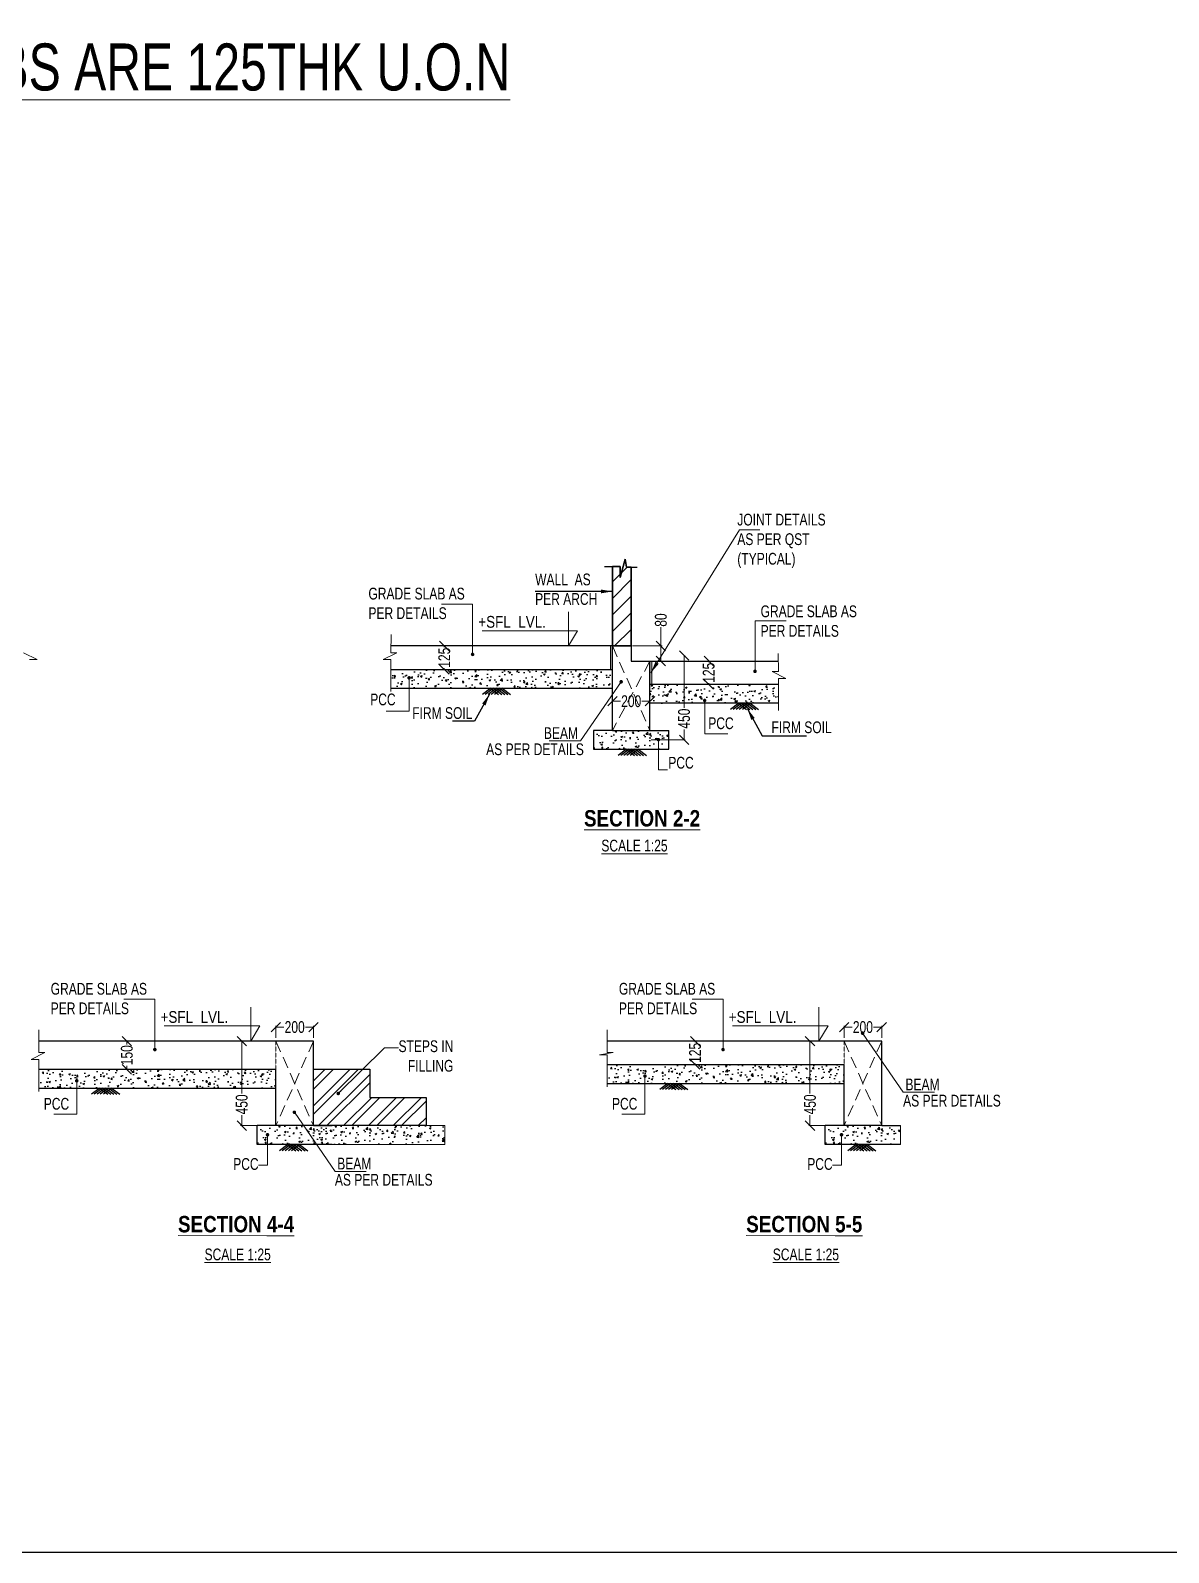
# Model space of a CAD drawing. Header units: millimetres. Extents: x 1798 to 243113, y 1193 to 150435.
# Drawn here: x 114797 to 120854, y 109480 to 117584 of the extents above; entities that cross this region are included whole.
import ezdxf

# ---------------------------------------------------------------- set-up
doc = ezdxf.new("R2010")
doc.units = ezdxf.units.MM
doc.linetypes.add('CONTINU', pattern=[0])
doc.linetypes.add('HIDDEN', pattern=[0.375, 0.25, -0.125])
for name, color, linetype, lineweight in [('-S-TEXT', 6, 'Continuous', 0), ('A-DIMS-MISC', 8, 'Continuous', 9), ('cut line', 8, 'Continuous', 20), ('LOW WALL', 6, 'Continuous', 20), ('S - BEAM', 7, 'Continuous', 13), ('S - COL', 5, 'Continuous', 13), ('S - DIM', 8, 'Continuous', 13), ('S - SEC CUT', 5, 'Continuous', 13), ('S-BEAM', 7, 'Continuous', 9), ('S-COLS-IDEN', 4, 'Continuous', 9), ('S-Column hatch', 254, 'Continuous', 9), ('SEC TEXT', 50, 'Continuous', 5)]:
    doc.layers.add(name, color=color, linetype=linetype, lineweight=lineweight)
for name, color, linetype in [('A-WALL-PATT', 7, 'Continuous'), ('beam', 4, 'Continuous'), ('BEAM-1', 7, 'CONTINU'), ('STEEL', 3, 'Continuous'), ('TEMP', 8, 'Continuous'), ('TEXT', 7, 'Continuous')]:
    doc.layers.add(name, color=color, linetype=linetype)
doc.styles.add('ARIAL', font='arial.ttf')
doc.styles.add('GFC', font='ARIALN.TTF')
doc.styles.add('sd', font='ARIALNB.TTF')
doc.styles.add('SED', font='ARIALN.TTF', dxfattribs={"height": 250})
doc.styles.add('SOBHA', font='swisscl.ttf')
doc.styles.add('sobha.sed', font='swisscl.ttf')
doc.dimstyles.new('GFC- 50', dxfattribs={"dimscale": 100, "dimtxt": 1, "dimasz": 0.6, "dimexe": 0.2, "dimexo": 0, "dimgap": 0.1, "dimtad": 1, "dimdec": 0, "dimzin": 1, "dimdsep": 46, "dimtxsty": 'GFC', "dimblk": 'OBLIQUE', "dimcen": 0, "dimclrd": 8, "dimclre": 8, "dimclrt": 6, "dimazin": 2, "dimtfac": 1, "dimtdec": 0, "dimtmove": 1, "dimatfit": 3, "dimfxl": 1, "dimtolj": 1, "dimlwd": -1, "dimlwe": 9, "dimarcsym": 0})
doc.dimstyles.new('S--25', dxfattribs={"dimscale": 25, "dimtxt": 2.5, "dimasz": 2, "dimexe": 0.25, "dimexo": 0.25, "dimgap": 0.1, "dimtad": 0, "dimdec": 0, "dimrnd": 0.0005, "dimzin": 0, "dimdsep": 46, "dimtxsty": 'SOBHA', "dimblk": 'OBLIQUE', "dimcen": 0.09, "dimclrd": 8, "dimclre": 8, "dimclrt": 6, "dimadec": 0, "dimazin": 0, "dimtfac": 1, "dimtdec": 0, "dimtofl": 0, "dimtmove": 0, "dimatfit": 3, "dimfxl": 0.18, "dimtolj": 1, "dimtzin": 0, "dimlwd": -1, "dimlwe": -1, "dimarcsym": 0})
doc.dimstyles.new('S-25', dxfattribs={"dimscale": 25, "dimtxt": 2.5, "dimasz": 2.5, "dimexe": 0.25, "dimexo": 0.25, "dimgap": 0.1, "dimtad": 0, "dimdec": 0, "dimrnd": 0.0005, "dimzin": 0, "dimdsep": 46, "dimtxsty": 'SOBHA', "dimblk": 'OBLIQUE', "dimcen": 0.09, "dimclrd": 8, "dimclre": 8, "dimclrt": 6, "dimadec": 0, "dimazin": 0, "dimtfac": 1, "dimtdec": 0, "dimtofl": 0, "dimtmove": 0, "dimatfit": 3, "dimfxl": 0.18, "dimtolj": 1, "dimtzin": 0, "dimlwd": -1, "dimlwe": -1, "dimarcsym": 0})
doc.dimstyles.new('S-50', dxfattribs={"dimscale": 25, "dimtxt": 4, "dimasz": 3, "dimexe": 1.5, "dimexo": 1.5, "dimgap": 1, "dimtad": 0, "dimdec": 0, "dimzin": 0, "dimdsep": 46, "dimtxsty": 'SOBHA', "dimblk": 'ARCHTICK', "dimcen": 0.09, "dimdle": 1.5, "dimclrd": 8, "dimclre": 8, "dimclrt": 6, "dimadec": 0, "dimazin": 0, "dimtfac": 1, "dimtdec": 0, "dimtofl": 0, "dimtmove": 0, "dimatfit": 3, "dimfxl": 0.18, "dimtolj": 1, "dimtzin": 0, "dimlwd": -1, "dimlwe": -1, "dimarcsym": 0})

# ---------------------------------------------------------------- blocks, each defined once
blk = doc.blocks.new('_ArchTick')
at = {"color": 0, "linetype": 'ByBlock', "const_width": 0.15}
blk.add_lwpolyline([(-0.5, -0.5), (0.5, 0.5)], dxfattribs=at)
blk = doc.blocks.new('_OBLIQUE')
at = {"color": 0, "linetype": 'ByBlock'}
blk.add_line((-0.5, -0.5), (0.5, 0.5), dxfattribs=at)
blk = doc.blocks.new('*D464')
at = {"layer": 'S - COL', "color": 8, "transparency": 16777216}
for p, q in [((118402.7, 114226.6), (118413.2, 114226.6)), ((118406.9, 114226.6), (118406.9, 114220.4)), ((118406.9, 114101.6), (118406.9, 114107.8)), ((118413.2, 114101.6), (118413.2, 114101.6))]:
    blk.add_line(p, q, dxfattribs=at)
at = {"layer": 'S - COL', "color": 8, "transparency": 16777216, "xscale": 50, "yscale": 50, "zscale": 50}
for p, rotation in [((118406.9, 114226.6), 90), ((118406.9, 114101.6), 270)]:
    blk.add_blockref('_OBLIQUE', p, dxfattribs=dict(at, rotation=rotation))
at = {"layer": 'S - COL', "color": 6, "transparency": 16777216, "insert": (118406.9, 114164.1), "char_height": 62.5, "attachment_point": 5, "rotation": 90, "style": 'SOBHA'}
blk.add_mtext('\\A1;125', dxfattribs=at)
blk = doc.blocks.new('*D465')
at = {"layer": 'S - COL', "color": 8, "transparency": 16777216}
for p, q in [((117894.2, 113955.7), (117894.2, 114018.5)), ((117894.2, 114012.3), (117937.1, 114012.3)), ((118094.2, 114012.3), (118051.3, 114012.3)), ((118094.2, 113955.7), (118094.2, 114018.5))]:
    blk.add_line(p, q, dxfattribs=at)
at = {"layer": 'S - COL', "color": 8, "transparency": 16777216, "xscale": 50, "yscale": 50, "zscale": 50, "rotation": 180}
blk.add_blockref('_OBLIQUE', (117894.2, 114012.3), dxfattribs=at)
at = {"layer": 'S - COL', "color": 8, "transparency": 16777216, "xscale": 50, "yscale": 50, "zscale": 50}
blk.add_blockref('_OBLIQUE', (118094.2, 114012.3), dxfattribs=at)
at = {"layer": 'S - COL', "color": 6, "transparency": 16777216, "insert": (117994.2, 114012.3), "char_height": 62.5, "attachment_point": 5, "style": 'SOBHA'}
blk.add_mtext('\\A1;200', dxfattribs=at)
blk = doc.blocks.new('*D466')
at = {"layer": 'S - COL', "color": 8, "transparency": 16777216}
for p, q in [((118275.8, 114256.6), (118275.8, 113977.3)), ((118282.1, 114256.6), (118282.1, 114256.6)), ((118275.8, 113806.6), (118275.8, 113862.3)), ((118100.5, 113806.6), (118282.1, 113806.6))]:
    blk.add_line(p, q, dxfattribs=at)
at = {"layer": 'S - COL', "color": 8, "transparency": 16777216, "xscale": 50, "yscale": 50, "zscale": 50}
for p, rotation in [((118275.8, 114256.6), 90), ((118275.8, 113806.6), 270)]:
    blk.add_blockref('_OBLIQUE', p, dxfattribs=dict(at, rotation=rotation))
at = {"layer": 'S - COL', "color": 6, "transparency": 16777216, "insert": (118275.8, 113919.8), "char_height": 62.5, "attachment_point": 5, "rotation": 90, "style": 'SOBHA'}
blk.add_mtext('\\A1;450', dxfattribs=at)
blk = doc.blocks.new('*D467')
at = {"layer": 'S - COL', "color": 8, "transparency": 16777216}
for p, q in [((117005.2, 114306.6), (116993.4, 114306.6)), ((116999.6, 114306.6), (116999.6, 114300.4)), ((117003.9, 114181.6), (116993.4, 114181.6)), ((116999.6, 114181.6), (116999.6, 114187.8))]:
    blk.add_line(p, q, dxfattribs=at)
at = {"layer": 'S - COL', "color": 8, "transparency": 16777216, "xscale": 50, "yscale": 50, "zscale": 50}
for p, rotation in [((116999.6, 114306.6), 90), ((116999.6, 114181.6), 270)]:
    blk.add_blockref('_OBLIQUE', p, dxfattribs=dict(at, rotation=rotation))
at = {"layer": 'S - COL', "color": 6, "transparency": 16777216, "insert": (116999.6, 114244.1), "char_height": 62.5, "attachment_point": 5, "rotation": 90, "style": 'SOBHA'}
blk.add_mtext('\\A1;125', dxfattribs=at)
blk = doc.blocks.new('*D468')
at = {"layer": 'S - COL', "color": 8, "transparency": 16777216}
for p, q in [((118152.3, 114306.6), (118152.3, 114407.2)), ((118000.5, 114306.6), (118158.6, 114306.6)), ((118152.3, 114226.6), (118152.3, 114306.6)), ((118100.5, 114226.6), (118158.6, 114226.6))]:
    blk.add_line(p, q, dxfattribs=at)
at = {"layer": 'S - COL', "color": 8, "transparency": 16777216, "xscale": 50, "yscale": 50, "zscale": 50}
for p, rotation in [((118152.3, 114306.6), 90), ((118152.3, 114226.6), 270)]:
    blk.add_blockref('_OBLIQUE', p, dxfattribs=dict(at, rotation=rotation))
at = {"layer": 'S - COL', "color": 6, "transparency": 16777216, "insert": (118152.3, 114444.8), "char_height": 62.5, "attachment_point": 5, "rotation": 90, "style": 'SOBHA'}
blk.add_mtext('\\A1;80', dxfattribs=at)
blk = doc.blocks.new('*D469')
at = {"layer": 'S - COL', "color": 8, "transparency": 16777216}
for p, q in [((115314.1, 112203), (115303.6, 112203)), ((115309.9, 112203), (115309.9, 112184.4)), ((115309.9, 112053), (115309.9, 112071.6)), ((115314.1, 112053), (115303.6, 112053))]:
    blk.add_line(p, q, dxfattribs=at)
at = {"layer": 'S - COL', "color": 8, "transparency": 16777216, "xscale": 50, "yscale": 50, "zscale": 50}
for p, rotation in [((115309.9, 112203), 90), ((115309.9, 112053), 270)]:
    blk.add_blockref('_OBLIQUE', p, dxfattribs=dict(at, rotation=rotation))
at = {"layer": 'S - COL', "color": 6, "transparency": 16777216, "insert": (115309.9, 112128), "char_height": 62.5, "attachment_point": 5, "rotation": 90, "style": 'SOBHA'}
blk.add_mtext('\\A1;150', dxfattribs=at)
blk = doc.blocks.new('*D470')
at = {"layer": 'S - COL', "color": 8, "transparency": 16777216}
for p, q in [((116103.1, 112221), (116103.1, 112283.8)), ((116103.1, 112277.6), (116146, 112277.6)), ((116303.1, 112277.6), (116260.2, 112277.6)), ((116303.1, 112221), (116303.1, 112283.8))]:
    blk.add_line(p, q, dxfattribs=at)
at = {"layer": 'S - COL', "color": 8, "transparency": 16777216, "xscale": 50, "yscale": 50, "zscale": 50, "rotation": 180}
blk.add_blockref('_OBLIQUE', (116103.1, 112277.6), dxfattribs=at)
at = {"layer": 'S - COL', "color": 8, "transparency": 16777216, "xscale": 50, "yscale": 50, "zscale": 50}
blk.add_blockref('_OBLIQUE', (116303.1, 112277.6), dxfattribs=at)
at = {"layer": 'S - COL', "color": 6, "transparency": 16777216, "insert": (116203.1, 112277.6), "char_height": 62.5, "attachment_point": 5, "style": 'SOBHA'}
blk.add_mtext('\\A1;200', dxfattribs=at)
blk = doc.blocks.new('*D604')
at = {"layer": 'S - COL', "color": 8, "transparency": 16777216}
for p, q in [((115915.3, 112203), (115915.3, 112203)), ((115921.5, 112203), (115921.5, 111923.7)), ((116096.9, 111753), (115915.3, 111753)), ((115921.5, 111753), (115921.5, 111808.7))]:
    blk.add_line(p, q, dxfattribs=at)
at = {"layer": 'S - COL', "color": 8, "transparency": 16777216, "xscale": 50, "yscale": 50, "zscale": 50}
for p, rotation in [((115921.5, 112203), 90), ((115921.5, 111753), 270)]:
    blk.add_blockref('_OBLIQUE', p, dxfattribs=dict(at, rotation=rotation))
at = {"layer": 'S - COL', "color": 6, "transparency": 16777216, "insert": (115921.5, 111866.2), "char_height": 62.5, "attachment_point": 5, "rotation": 90, "style": 'SOBHA'}
blk.add_mtext('\\A1;450', dxfattribs=at)
blk = doc.blocks.new('*D442')
at = {"layer": 'S - COL', "color": 8, "transparency": 16777216}
for p, q in [((118338.4, 112203), (118327.9, 112203)), ((118334.2, 112203), (118334.2, 112196.8)), ((118338.4, 112078), (118327.9, 112078)), ((118334.2, 112078), (118334.2, 112084.2))]:
    blk.add_line(p, q, dxfattribs=at)
at = {"layer": 'S - COL', "color": 8, "transparency": 16777216, "xscale": 50, "yscale": 50, "zscale": 50}
for p, rotation in [((118334.2, 112203), 90), ((118334.2, 112078), 270)]:
    blk.add_blockref('_OBLIQUE', p, dxfattribs=dict(at, rotation=rotation))
at = {"layer": 'S - COL', "color": 6, "transparency": 16777216, "insert": (118334.2, 112140.5), "char_height": 62.5, "attachment_point": 5, "rotation": 90, "style": 'SOBHA'}
blk.add_mtext('\\A1;125', dxfattribs=at)
blk = doc.blocks.new('*D443')
at = {"layer": 'S - COL', "color": 8, "transparency": 16777216}
for p, q in [((119127.5, 112221), (119127.5, 112283.8)), ((119127.5, 112277.6), (119170.4, 112277.6)), ((119327.5, 112277.6), (119284.5, 112277.6)), ((119327.5, 112221), (119327.5, 112283.8))]:
    blk.add_line(p, q, dxfattribs=at)
at = {"layer": 'S - COL', "color": 8, "transparency": 16777216, "xscale": 50, "yscale": 50, "zscale": 50, "rotation": 180}
blk.add_blockref('_OBLIQUE', (119127.5, 112277.6), dxfattribs=at)
at = {"layer": 'S - COL', "color": 8, "transparency": 16777216, "xscale": 50, "yscale": 50, "zscale": 50}
blk.add_blockref('_OBLIQUE', (119327.5, 112277.6), dxfattribs=at)
at = {"layer": 'S - COL', "color": 6, "transparency": 16777216, "insert": (119227.5, 112277.6), "char_height": 62.5, "attachment_point": 5, "style": 'SOBHA'}
blk.add_mtext('\\A1;200', dxfattribs=at)
blk = doc.blocks.new('*D594')
at = {"layer": 'S - COL', "color": 8, "transparency": 16777216}
for p, q in [((118939.6, 112203), (118939.6, 112203)), ((118945.8, 112203), (118945.8, 111923.7)), ((119121.2, 111753), (118939.6, 111753)), ((118945.8, 111753), (118945.8, 111808.7))]:
    blk.add_line(p, q, dxfattribs=at)
at = {"layer": 'S - COL', "color": 8, "transparency": 16777216, "xscale": 50, "yscale": 50, "zscale": 50}
for p, rotation in [((118945.8, 112203), 90), ((118945.8, 111753), 270)]:
    blk.add_blockref('_OBLIQUE', p, dxfattribs=dict(at, rotation=rotation))
at = {"layer": 'S - COL', "color": 6, "transparency": 16777216, "insert": (118945.8, 111866.2), "char_height": 62.5, "attachment_point": 5, "rotation": 90, "style": 'SOBHA'}
blk.add_mtext('\\A1;450', dxfattribs=at)

msp = doc.modelspace()

# ---------------------------------------------------------------- hatches: boundary and pattern name
at = {"layer": 'A-DIMS-MISC'}
h = msp.add_hatch(dxfattribs=at)
h.set_pattern_fill('ANSI32', color=256, scale=250, style=0)
h.set_pattern_definition([(45, (182902.74, 82468.15), (-66.29126, 66.29126), []), (45, (182946.93, 82468.15), (-66.29126, 66.29126), [])])
h.paths.add_polyline_path([(116903.1, 111903), (116603.1, 111903), (116603.1, 112053), (116303.1, 112053), (116303.1, 111753), (116903.1, 111753)])
at = {"layer": 'A-WALL-PATT'}
h = msp.add_hatch(dxfattribs=at)
h.set_pattern_fill('ANSI31', color=8, scale=500)
h.set_pattern_definition([(45, (96311.28, 148043.22), (-44.19417, 44.19417), [])])
h.paths.add_polyline_path([(117894.2, 114306.6), (117994.2, 114306.6), (117994.2, 114726.6), (117950.4, 114726.6), (117935.1, 114670.8), (117935.1, 114730.2), (117894.2, 114730.2)])
at = {"layer": 'BEAM-1', "lineweight": -3}
h = msp.add_hatch(dxfattribs=at)
h.set_pattern_fill('AR-CONC', color=256, scale=0.5)
h.set_pattern_definition([(50, (-77672.49, 263861.83), (91.092334, -7.969543), [9.525, -104.775]), (355, (-77672.49, 263861.83), (-17.62171, 95.528423), [7.62, -83.820292]), (100.451445, (-77664.9, 263861.16), (73.470624, 87.558876), [8.095004, -89.045122]), (46.1842, (-77672.49, 263887.23), (135.53952, -21.021164), [14.2875, -157.1625]), (96.63556, (-77661.19, 263885.48), (118.70207, 123.71306), [12.14251, -133.567804]), (351.18415, (-77672.49, 263887.23), (118.70207, 123.71306), [11.42998, -125.729866]), (21, (-77659.79, 263880.88), (75.807196, -51.1326), [9.525, -104.775]), (326, (-77659.79, 263880.88), (30.901014, 92.093983), [7.62, -83.82]), (71.451445, (-77653.47, 263876.62), (106.70821, 40.961384), [8.095004, -89.04497]), (37.5, (-77672.488, 263861.827), (1.5443016, 42.2775194), [0, -82.804, 0, -85.09, 0, -84.1375]), (7.5, (-77672.49, 263861.827), (33.409831, 50.090287), [0, -48.514, 0, -80.899, 0, -32.0675]), (327.5, (-77700.81, 263861.827), (67.7952976, -2.864372), [0, -31.75, 0, -99.06, 0, -131.445]), (317.5, (-77713.51, 263861.827), (74.06459, 12.713246), [0, -41.275, 0, -65.786, 0, -93.345])])
h.paths.add_polyline_path([(116715.4, 114081.6), (116715.4, 114181.6), (117894.2, 114181.6), (117894.2, 114081.6)])
h = msp.add_hatch(dxfattribs=at)
h.set_pattern_fill('AR-CONC', color=256, scale=0.5)
h.set_pattern_definition([(50, (-77571.17, 263781.86), (91.092334, -7.969543), [9.525, -104.775]), (355, (-77571.17, 263781.86), (-17.62171, 95.528423), [7.62, -83.820292]), (100.451445, (-77563.58, 263781.2), (73.470624, 87.558876), [8.095004, -89.045122]), (46.1842, (-77571.17, 263807.26), (135.53952, -21.021164), [14.2875, -157.1625]), (96.63556, (-77559.88, 263805.51), (118.70207, 123.71306), [12.14251, -133.567804]), (351.18415, (-77571.17, 263807.26), (118.70207, 123.71306), [11.42998, -125.729866]), (21, (-77558.47, 263800.91), (75.807196, -51.1326), [9.525, -104.775]), (326, (-77558.47, 263800.91), (30.901014, 92.093983), [7.62, -83.82]), (71.451445, (-77552.16, 263796.65), (106.70821, 40.961384), [8.095004, -89.04497]), (37.5, (-77571.173, 263781.86), (1.5443016, 42.2775194), [0, -82.804, 0, -85.09, 0, -84.1375]), (7.5, (-77571.173, 263781.86), (33.409831, 50.090287), [0, -48.514, 0, -80.899, 0, -32.0675]), (327.5, (-77599.494, 263781.86), (67.7952976, -2.864372), [0, -31.75, 0, -99.06, 0, -131.445]), (317.5, (-77612.194, 263781.86), (74.06459, 12.713246), [0, -41.275, 0, -65.786, 0, -93.345])])
h.paths.add_polyline_path([(118777.4, 114001.6), (118777.4, 114101.6), (118094.2, 114101.6), (118094.2, 114001.6)])
h = msp.add_hatch(dxfattribs=at)
h.set_pattern_fill('AR-CONC', color=256, scale=0.5)
h.set_pattern_definition([(50, (-85809.92, 263536.86), (91.092334, -7.969543), [9.525, -104.775]), (355, (-85809.92, 263536.86), (-17.62171, 95.528423), [7.62, -83.820292]), (100.451445, (-85802.33, 263536.2), (73.470624, 87.558876), [8.095004, -89.045122]), (46.1842, (-85809.92, 263562.26), (135.53952, -21.021164), [14.2875, -157.1625]), (96.63556, (-85798.62, 263560.51), (118.70207, 123.71306), [12.14251, -133.567804]), (351.18415, (-85809.92, 263562.26), (118.70207, 123.71306), [11.42998, -125.729866]), (21, (-85797.22, 263555.91), (75.807196, -51.1326), [9.525, -104.775]), (326, (-85797.22, 263555.91), (30.901014, 92.093983), [7.62, -83.82]), (71.451445, (-85790.9, 263551.65), (106.70821, 40.961384), [8.095004, -89.04497]), (37.5, (-85809.92, 263536.86), (1.5443016, 42.2775194), [0, -82.804, 0, -85.09, 0, -84.1375]), (7.5, (-85809.92, 263536.86), (33.409831, 50.0902874), [0, -48.514, 0, -80.899, 0, -32.0675]), (327.5, (-85838.24, 263536.86), (67.7952976, -2.864372), [0, -31.75, 0, -99.06, 0, -131.445]), (317.5, (-85850.94, 263536.86), (74.06459, 12.713246), [0, -41.275, 0, -65.786, 0, -93.345])])
edge = h.paths.add_edge_path()
edge.add_line((118194.2, 113856.6), (117794.2, 113856.6))
edge.add_line((117794.2, 113856.6), (117794.3, 113755.3))
edge.add_line((117794.3, 113755.3), (118194.2, 113756.6))
edge.add_line((118194.2, 113756.6), (118194, 113856.6))
h = msp.add_hatch(dxfattribs=at)
h.set_pattern_fill('AR-CONC', color=256, scale=0.5)
h.set_pattern_definition([(50, (-76337.93, 261758.24), (91.092334, -7.969543), [9.525, -104.775]), (355, (-76337.93, 261758.24), (-17.62171, 95.528423), [7.62, -83.820292]), (100.451445, (-76330.34, 261757.58), (73.470624, 87.558876), [8.095004, -89.045122]), (46.1842, (-76337.93, 261783.64), (135.53952, -21.021164), [14.2875, -157.1625]), (96.63556, (-76326.63, 261781.89), (118.70207, 123.71306), [12.14251, -133.567804]), (351.18415, (-76337.93, 261783.64), (118.70207, 123.71306), [11.42998, -125.729866]), (21, (-76325.23, 261777.29), (75.807196, -51.1326), [9.525, -104.775]), (326, (-76325.23, 261777.29), (30.901014, 92.093983), [7.62, -83.82]), (71.451445, (-76318.91, 261773.03), (106.70821, 40.961384), [8.095004, -89.04497]), (37.5, (-76337.93, 261758.242), (1.5443016, 42.2775194), [0, -82.804, 0, -85.09, 0, -84.1375]), (7.5, (-76337.93, 261758.24), (33.409831, 50.090287), [0, -48.514, 0, -80.899, 0, -32.0675]), (327.5, (-76366.25, 261758.242), (67.7952976, -2.864372), [0, -31.75, 0, -99.06, 0, -131.445]), (317.5, (-76378.95, 261758.24), (74.06459, 12.713246), [0, -41.275, 0, -65.786, 0, -93.345])])
h.paths.add_polyline_path([(117866.3, 111978), (117866.3, 112078), (119127.5, 112078), (119127.5, 111978)])
h = msp.add_hatch(dxfattribs=at)
h.set_pattern_fill('AR-CONC', color=256, scale=0.5)
h.set_pattern_definition([(50, (-79362.26, 261733.24), (91.092334, -7.969543), [9.525, -104.775]), (355, (-79362.26, 261733.24), (-17.62171, 95.528423), [7.62, -83.820292]), (100.451445, (-79354.67, 261732.58), (73.470624, 87.558876), [8.095004, -89.045122]), (46.1842, (-79362.26, 261758.64), (135.53952, -21.021164), [14.2875, -157.1625]), (96.63556, (-79350.97, 261756.89), (118.70207, 123.71306), [12.14251, -133.567804]), (351.18415, (-79362.26, 261758.64), (118.70207, 123.71306), [11.42998, -125.729866]), (21, (-79349.56, 261752.29), (75.807196, -51.1326), [9.525, -104.775]), (326, (-79349.56, 261752.29), (30.901014, 92.093983), [7.62, -83.82]), (71.451445, (-79343.24, 261748.03), (106.70821, 40.961384), [8.095004, -89.04497]), (37.5, (-79362.26, 261733.242), (1.5443016, 42.2775194), [0, -82.804, 0, -85.09, 0, -84.1375]), (7.5, (-79362.26, 261733.24), (33.409831, 50.090287), [0, -48.514, 0, -80.899, 0, -32.0675]), (327.5, (-79390.58, 261733.242), (67.7952976, -2.864372), [0, -31.75, 0, -99.06, 0, -131.445]), (317.5, (-79403.28, 261733.24), (74.06459, 12.713246), [0, -41.275, 0, -65.786, 0, -93.345])])
h.paths.add_polyline_path([(114841.9, 111953), (114841.9, 112053), (116103.1, 112053), (116103.1, 111953)])
h = msp.add_hatch(dxfattribs=at)
h.set_pattern_fill('AR-CONC', color=256, scale=0.5)
h.set_pattern_definition([(50, (-87601.01, 261433.24), (91.092334, -7.969543), [9.525, -104.775]), (355, (-87601.01, 261433.24), (-17.62171, 95.528423), [7.62, -83.820292]), (100.451445, (-87593.416, 261432.58), (73.470624, 87.558876), [8.095004, -89.045122]), (46.1842, (-87601.01, 261458.64), (135.53952, -21.021164), [14.2875, -157.1625]), (96.63556, (-87589.71, 261456.89), (118.70207, 123.71306), [12.14251, -133.567804]), (351.18415, (-87601, 261458.64), (118.70207, 123.71306), [11.42998, -125.729866]), (21, (-87588.31, 261452.29), (75.807196, -51.1326), [9.525, -104.775]), (326, (-87588.31, 261452.29), (30.901014, 92.093983), [7.62, -83.82]), (71.451445, (-87581.99, 261448.03), (106.70821, 40.961384), [8.095004, -89.04497]), (37.5, (-87601.007, 261433.242), (1.5443016, 42.2775194), [0, -82.804, 0, -85.09, 0, -84.1375]), (7.5, (-87601.007, 261433.24), (33.409831, 50.0902874), [0, -48.514, 0, -80.899, 0, -32.0675]), (327.5, (-87629.328, 261433.242), (67.7952976, -2.864372), [0, -31.75, 0, -99.06, 0, -131.445]), (317.5, (-87642.03, 261433.24), (74.06459, 12.713246), [0, -41.275, 0, -65.786, 0, -93.345])])
edge = h.paths.add_edge_path()
edge.add_line((116003.1, 111753), (116403.1, 111753))
edge.add_line((116403.1, 111753), (116403.1, 111651.7))
edge.add_line((116403.1, 111651.7), (116003.1, 111653))
edge.add_line((116003.1, 111653), (116003.3, 111753))
h = msp.add_hatch(dxfattribs=at)
h.set_pattern_fill('AR-CONC', color=256, scale=0.5)
h.set_pattern_definition([(50, (-87301.01, 261433.24), (91.092334, -7.969543), [9.525, -104.775]), (355, (-87301.01, 261433.24), (-17.62171, 95.528423), [7.62, -83.820292]), (100.451445, (-87293.416, 261432.58), (73.470624, 87.558876), [8.095004, -89.045122]), (46.1842, (-87301.01, 261458.64), (135.53952, -21.021164), [14.2875, -157.1625]), (96.63556, (-87289.71, 261456.89), (118.70207, 123.71306), [12.14251, -133.567804]), (351.18415, (-87301, 261458.64), (118.70207, 123.71306), [11.42998, -125.729866]), (21, (-87288.31, 261452.29), (75.807196, -51.1326), [9.525, -104.775]), (326, (-87288.31, 261452.29), (30.901014, 92.093983), [7.62, -83.82]), (71.451445, (-87281.99, 261448.03), (106.70821, 40.961384), [8.095004, -89.04497]), (37.5, (-87301.007, 261433.242), (1.5443016, 42.2775194), [0, -82.804, 0, -85.09, 0, -84.1375]), (7.5, (-87301.007, 261433.24), (33.409831, 50.0902874), [0, -48.514, 0, -80.899, 0, -32.0675]), (327.5, (-87329.328, 261433.242), (67.7952976, -2.864372), [0, -31.75, 0, -99.06, 0, -131.445]), (317.5, (-87342.03, 261433.24), (74.06459, 12.713246), [0, -41.275, 0, -65.786, 0, -93.345])])
edge = h.paths.add_edge_path()
edge.add_line((116303.1, 111753), (117003.1, 111753))
edge.add_line((117003.1, 111753), (117003.1, 111652.4))
edge.add_line((117003.1, 111652.4), (116303.1, 111653.6))
edge.add_line((116303.1, 111653.6), (116303.3, 111753))
h = msp.add_hatch(dxfattribs=at)
h.set_pattern_fill('AR-CONC', color=256, scale=0.5)
h.set_pattern_definition([(50, (-84576.675, 261433.24), (91.092334, -7.969543), [9.525, -104.775]), (355, (-84576.675, 261433.24), (-17.62171, 95.528423), [7.62, -83.820292]), (100.451445, (-84569.08, 261432.58), (73.470624, 87.558876), [8.095004, -89.045122]), (46.1842, (-84576.68, 261458.64), (135.53952, -21.021164), [14.2875, -157.1625]), (96.63556, (-84565.38, 261456.89), (118.70207, 123.71306), [12.14251, -133.567804]), (351.18415, (-84576.68, 261458.64), (118.70207, 123.71306), [11.42998, -125.729866]), (21, (-84563.975, 261452.29), (75.807196, -51.1326), [9.525, -104.775]), (326, (-84563.975, 261452.29), (30.901014, 92.093983), [7.62, -83.82]), (71.451445, (-84557.66, 261448.03), (106.70821, 40.961384), [8.095004, -89.04497]), (37.5, (-84576.675, 261433.242), (1.5443016, 42.2775194), [0, -82.804, 0, -85.09, 0, -84.1375]), (7.5, (-84576.675, 261433.24), (33.409831, 50.0902874), [0, -48.514, 0, -80.899, 0, -32.0675]), (327.5, (-84604.996, 261433.242), (67.7952976, -2.864372), [0, -31.75, 0, -99.06, 0, -131.445]), (317.5, (-84617.696, 261433.24), (74.06459, 12.713246), [0, -41.275, 0, -65.786, 0, -93.345])])
edge = h.paths.add_edge_path()
edge.add_line((119027.5, 111753), (119427.5, 111753))
edge.add_line((119427.5, 111753), (119427.4, 111651.7))
edge.add_line((119427.4, 111651.7), (119027.5, 111653))
edge.add_line((119027.5, 111653), (119027.6, 111753))
at = {"layer": 'S-Column hatch', "linetype": 'ByBlock', "ltscale": 150}
h = msp.add_hatch(color=7, dxfattribs=at)
h.dxf.hatch_style = 1
h.paths.add_polyline_path([(117894.2, 114181.6), (117884.2, 114181.6), (117884.2, 114306.6), (117894.2, 114306.6)])
h = msp.add_hatch(color=7, dxfattribs=at)
h.dxf.hatch_style = 1
h.paths.add_polyline_path([(118104.2, 114101.6), (118094.2, 114101.6), (118094.2, 114226.6), (118104.2, 114226.6)])

# ---------------------------------------------------------------- linework, layer by layer
at = {"layer": 'beam', "color": 8}
for p, q in [((117935.1, 114670.8, -11999.9), (117962, 114768.8, -11999.9)), ((117962, 114768.8, -11999.9), (117970, 114726.6, -11999.9)), ((117852.2, 114730.2, -11999.9), (117935.1, 114730.2, -11999.9)), ((117894.2, 114306.6, 259914.1), (117894.2, 114730.2, 259914.1)), ((117935.1, 114730.2, -11999.9), (117935.1, 114670.8, -11999.9)), ((117970, 114726.6, -11999.9), (118025.3, 114726.6, -11999.9)), ((117994.2, 114726.6, 227039.2), (117994.2, 114306.6, 259914.1))]:
    msp.add_line(p, q, dxfattribs=at)
at = {"layer": 'beam', "color": 4}
msp.add_lwpolyline([(243113, 109480.4), (43525, 109480.4), (43525, 150435.4), (243113, 150435.4)], close=True, dxfattribs=at)
at = {"layer": 'beam', "color": 8, "elevation": 259914.1}
msp.add_lwpolyline([(117894.2, 114306.6), (117994.2, 114306.6), (117994.2, 114726.6), (117970, 114726.6), (117962, 114768.8), (117935.1, 114670.8), (117935.1, 114730.2), (117894.2, 114730.2), (117894.2, 114306.6)], dxfattribs=at)
at = {"layer": 'BEAM-1'}
for p, q in [((117994.2, 114306.6, 259914.1), (116716.7, 114306.6, 259914.1)), ((117894.2, 113856.6, 259914.1), (117894.2, 114306.6, 259914.1)), ((117894.2, 114306.6, 259914.1), (117994.2, 114306.6, 259914.1)), ((117994.2, 114306.6, 259914.1), (117994.2, 114226.6, 259914.1)), ((116715.4, 114181.6, 259914.1), (117894.2, 114181.6, 259914.1)), ((117994.2, 114226.6, 259914.1), (118776.6, 114226.6, 259914.1)), ((118094.2, 113856.6, 259914.1), (118094.2, 114226.6, 259914.1)), ((118777.4, 114101.6, 259914.1), (118094.2, 114101.6, 259914.1)), ((116715.4, 114081.6, 259914.1), (117894.2, 114081.6, 259914.1)), ((118777.4, 114001.6, 259914.1), (118094.2, 114001.6, 259914.1)), ((117794.2, 113856.6, 259914.1), (117794.2, 113756.6, 259914.1)), ((117894.2, 113856.6, 259914.1), (117794.2, 113856.6, 259914.1)), ((117894.2, 113856.6, 259914.1), (118194.2, 113856.6, 259914.1)), ((118194.2, 113756.6, 259914.1), (118194.2, 113856.6, 259914.1)), ((117794.2, 113756.6, 259914.1), (118194.2, 113756.6, 259914.1)), ((116303.1, 112203), (114841.9, 112203)), ((116303.1, 111753), (116303.1, 112203)), ((119327.5, 112203), (117866.3, 112203)), ((119327.5, 111753), (119327.5, 112203)), ((117866.3, 112078), (119127.5, 112078)), ((119127.5, 111753), (119127.5, 112078)), ((114841.9, 112053), (116103.1, 112053)), ((116103.1, 111753), (116103.1, 112053)), ((114841.9, 111953), (116103.1, 111953)), ((117866.3, 111978), (119127.5, 111978)), ((116303.1, 111753), (116003.1, 111753)), ((116003.1, 111653), (116003.1, 111753)), ((116303.1, 111753), (116403.1, 111753)), ((119327.5, 111753), (119027.5, 111753)), ((119027.5, 111653), (119027.5, 111753)), ((119327.5, 111753), (119427.5, 111753)), ((116403.1, 111653), (116003.1, 111653)), ((119427.5, 111653), (119027.5, 111653))]:
    msp.add_line(p, q, dxfattribs=at)
at = {"layer": 'BEAM-1', "lineweight": -3}
msp.add_lwpolyline([(116303.1, 112053), (116303.1, 112053), (116603.1, 112053), (116603.1, 111903), (116903.1, 111903), (116903.1, 111753), (116303.1, 111753), (116303.1, 112053)], dxfattribs=at)
at = {"layer": 'cut line', "linetype": 'Continuous', "ltscale": 2000}
for p, q in [((116715.4, 114270.6, 259914.1), (116716.7, 114367.6, 259914.1)), ((114832.9, 114234, 259914.1), (114760, 114270.6, 259914.1)), ((116674.7, 114234, 259914.1), (116747.6, 114270.6, 259914.1)), ((116747.6, 114270.6, 259914.1), (116715.4, 114270.6, 259914.1)), ((118777.4, 114170.3, 259914.1), (118776, 114267.4, 259914.1)), ((114792.2, 114234, 259914.1), (114832.9, 114234, 259914.1)), ((116715.4, 114234, 259914.1), (116674.7, 114234, 259914.1)), ((116715.4, 114063.5, 259914.1), (116715.4, 114234, 259914.1)), ((118818, 114133.7, 259914.1), (118745.2, 114170.3, 259914.1)), ((118745.2, 114170.3, 259914.1), (118777.4, 114170.3, 259914.1)), ((118777.4, 113963.3, 259914.1), (118777.4, 114133.7, 259914.1)), ((118777.4, 114133.7, 259914.1), (118818, 114133.7, 259914.1)), ((114841.9, 112142), (114841.9, 112264)), ((117866.3, 112142), (117866.3, 112264)), ((114801.2, 112105.4), (114874.1, 112142)), ((114841.9, 112105.4), (114801.2, 112105.4)), ((114874.1, 112142), (114841.9, 112142)), ((114841.9, 111934.9), (114841.9, 112105.4)), ((117825.6, 112130.4), (117898.5, 112142)), ((117866.3, 112130.4), (117825.6, 112130.4)), ((117898.5, 112142), (117866.3, 112142)), ((117866.3, 111959.9), (117866.3, 112130.4))]:
    msp.add_line(p, q, dxfattribs=at)
at = {"layer": 'cut line', "linetype": 'HIDDEN', "ltscale": 250}
for p, q in [((117894.2, 114306.6, 259914.1), (118094.2, 113856.6, 259914.1)), ((118094.2, 114226.6, 259914.1), (117894.2, 113856.6, 259914.1)), ((116303.1, 112203), (116103.1, 111753)), ((116103.1, 112203), (116303.1, 111753)), ((119327.5, 112203), (119127.5, 111753)), ((119127.5, 112203), (119327.5, 111753))]:
    msp.add_line(p, q, dxfattribs=at)
at = {"layer": 'cut line', "linetype": 'HIDDEN', "ltscale": 5}
for p, q in [((116103.1, 112203), (116103.1, 112053)), ((119127.5, 112203), (119127.5, 112078))]:
    msp.add_line(p, q, dxfattribs=at)
at = {"layer": 'S - BEAM', "lineweight": 18}
for p, q in [((116303.1, 111753), (117003.1, 111753)), ((117003.1, 111753), (117003.1, 111653)), ((119327.5, 111753), (119327.5, 111753)), ((119427.5, 111753), (119427.5, 111653)), ((116303.1, 111652.5), (117003.1, 111652.5)), ((119327.5, 111652.5), (119327.5, 111652.5))]:
    msp.add_line(p, q, dxfattribs=at)
at = {"layer": 'S - SEC CUT', "color": 8, "elevation": 259914.1}
msp.add_lwpolyline([(117660.3, 114487.8), (117660.3, 114306.6), (117709.3, 114387.8), (117200.2, 114387.8)], dxfattribs=at)
at = {"layer": 'S - SEC CUT', "color": 8}
for points in [[(115969.2, 112384.2), (115969.2, 112203), (116018.2, 112284.2), (115509.1, 112284.2)], [(118993.5, 112384.2), (118993.5, 112203), (119042.5, 112284.2), (118533.5, 112284.2)]]:
    msp.add_lwpolyline(points, dxfattribs=at)
at = {"layer": 'S-COLS-IDEN', "color": 4, "ltscale": 100, "elevation": 259914.1}
for points in [[(117894.2, 114181.6), (117884.2, 114181.6), (117884.2, 114306.6), (117894.2, 114306.6)], [(118104.2, 114101.6), (118094.2, 114101.6), (118094.2, 114226.6), (118104.2, 114226.6)]]:
    msp.add_lwpolyline(points, close=True, dxfattribs=at)
at = {"layer": 'TEMP', "color": 8, "linetype": 'Continuous', "ltscale": 10}
for p, q in [((117246.3, 114081.6, 259914.1), (117202.1, 114048.5, 259914.1)), ((117260.7, 114081.6, 259914.1), (117216.6, 114048.5, 259914.1)), ((117277.3, 114081.6, 259914.1), (117233.1, 114048.5, 259914.1)), ((117244.6, 114081.6, 259914.1), (117288.7, 114048.5, 259914.1)), ((117293.4, 114081.6, 259914.1), (117249.2, 114048.5, 259914.1)), ((117261.1, 114081.6, 259914.1), (117305.3, 114048.5, 259914.1)), ((117309.9, 114081.6, 259914.1), (117265.8, 114048.5, 259914.1)), ((117277.3, 114081.6, 259914.1), (117321.4, 114048.5, 259914.1)), ((117293.8, 114081.6, 259914.1), (117337.9, 114048.5, 259914.1)), ((117308.2, 114081.6, 259914.1), (117352.4, 114048.5, 259914.1)), ((118566.4, 114001.6, 259914.1), (118522.2, 113968.5, 259914.1)), ((118580.8, 114001.6, 259914.1), (118536.7, 113968.5, 259914.1)), ((118597.3, 114001.6, 259914.1), (118553.2, 113968.5, 259914.1)), ((118564.7, 114001.6, 259914.1), (118608.8, 113968.5, 259914.1)), ((118613.5, 114001.6, 259914.1), (118569.3, 113968.5, 259914.1)), ((118581.2, 114001.6, 259914.1), (118625.4, 113968.5, 259914.1)), ((118630, 114001.6, 259914.1), (118585.8, 113968.5, 259914.1)), ((118597.3, 114001.6, 259914.1), (118641.5, 113968.5, 259914.1)), ((118613.9, 114001.6, 259914.1), (118658, 113968.5, 259914.1)), ((118628.3, 114001.6, 259914.1), (118672.5, 113968.5, 259914.1)), ((117968.9, 113756.6, 259914.1), (117924.8, 113723.5, 259914.1)), ((117983.3, 113756.6, 259914.1), (117939.2, 113723.5, 259914.1)), ((117999.9, 113756.6, 259914.1), (117955.7, 113723.5, 259914.1)), ((117967.2, 113756.6, 259914.1), (118011.4, 113723.5, 259914.1)), ((118016, 113756.6, 259914.1), (117971.8, 113723.5, 259914.1)), ((117983.8, 113756.6, 259914.1), (118027.9, 113723.5, 259914.1)), ((118032.5, 113756.6, 259914.1), (117988.4, 113723.5, 259914.1)), ((117999.9, 113756.6, 259914.1), (118044, 113723.5, 259914.1)), ((118016.4, 113756.6, 259914.1), (118060.6, 113723.5, 259914.1)), ((118030.8, 113756.6, 259914.1), (118075, 113723.5, 259914.1)), ((115165.6, 111953), (115121.4, 111919.9)), ((115180, 111953), (115135.8, 111919.9)), ((115196.5, 111953), (115152.4, 111919.9)), ((115163.9, 111953), (115208, 111919.9)), ((115212.7, 111953), (115168.5, 111919.9)), ((115180.4, 111953), (115224.6, 111919.9)), ((115229.2, 111953), (115185, 111919.9)), ((115196.5, 111953), (115240.7, 111919.9)), ((115213.1, 111953), (115257.2, 111919.9)), ((115227.5, 111953), (115271.7, 111919.9)), ((118189.9, 111978), (118145.8, 111944.9)), ((118204.3, 111978), (118160.2, 111944.9)), ((118220.9, 111978), (118176.7, 111944.9)), ((118188.2, 111978), (118232.4, 111944.9)), ((118237, 111978), (118192.8, 111944.9)), ((118204.8, 111978), (118248.9, 111944.9)), ((118253.5, 111978), (118209.4, 111944.9)), ((118220.9, 111978), (118265, 111944.9)), ((118237.4, 111978), (118281.6, 111944.9)), ((118251.8, 111978), (118296, 111944.9)), ((116166.5, 111653), (116122.3, 111619.9)), ((116180.9, 111653), (116136.8, 111619.9)), ((116197.4, 111653), (116153.3, 111619.9)), ((116164.8, 111653), (116208.9, 111619.9)), ((116213.6, 111653), (116169.4, 111619.9)), ((116181.3, 111653), (116225.5, 111619.9)), ((116230.1, 111653), (116186, 111619.9)), ((116197.4, 111653), (116241.6, 111619.9)), ((116214, 111653), (116258.1, 111619.9)), ((116228.4, 111653), (116272.6, 111619.9)), ((119190.8, 111653), (119146.7, 111619.9)), ((119205.2, 111653), (119161.1, 111619.9)), ((119221.8, 111653), (119177.6, 111619.9)), ((119189.1, 111653), (119233.3, 111619.9)), ((119237.9, 111653), (119193.7, 111619.9)), ((119205.7, 111653), (119249.8, 111619.9)), ((119254.4, 111653), (119210.3, 111619.9)), ((119221.8, 111653), (119265.9, 111619.9)), ((119238.3, 111653), (119282.5, 111619.9)), ((119252.7, 111653), (119296.9, 111619.9))]:
    msp.add_line(p, q, dxfattribs=at)

# ---------------------------------------------------------------- texts
at = {"layer": '-S-TEXT', "linetype": 'Continuous', "ltscale": 150000, "insert": (113604.7, 117514), "char_height": 250, "width": 3743.653, "attachment_point": 1, "style": 'ARIAL'}
msp.add_mtext('{\\fSwis721 LtCn BT|b0|i0|c0|p34;\\W1;\\LALL SLABS ARE 125THK U.O.N}', dxfattribs=at)
at = {"layer": 'LOW WALL', "color": 7, "char_height": 62.5, "style": 'sobha.sed'}
for s, insert, width, attachment_point in [('\\pxql;JOINT DETAILS\\PAS PER QST \\P(TYPICAL)', (118559.1, 115010.7, 259914.1), 2170.491, 1), ('\\pxql;WALL  AS\\PPER ARCH ', (119653.5, 114692.2, 259914.1), 2170.491, 3), ('\\pxql;GRADE SLAB AS\\PPER DETAILS', (116595.6, 114616.7, 259914.1), 2170.491, 1), ('\\pxql;GRADE SLAB AS\\PPER DETAILS', (118683.1, 114522.5, 259914.1), 2170.491, 1), ('\\pxql; PCC \\P ', (116587.3, 113885.7, 259914.1), 1835.942, 7), ('\\pxql;FIRM SOIL', (116828.7, 113917.5, -11999.9), 1835.942, 7), ('\\pxql; PCC \\P ', (120222.6, 113759, -11999.9), 1835.942, 9), ('\\pxql;FIRM SOIL', (120577, 113841.7, -11999.9), 1835.942, 9), ('\\pxql; PCC \\P ', (120009.9, 113548.9, -11999.9), 1835.942, 9), ('\\pxql;{\\LSCALE 1:25}', (119640.9, 113212, 259914.1), 1805.445, 9), ('\\pxql;GRADE SLAB AS\\PPER DETAILS', (114904.5, 112513.1), 2170.491, 1), ('\\pxql;GRADE SLAB AS\\PPER DETAILS', (117928.8, 112513.1), 2170.491, 1), ('\\pxqr;STEPS IN FILLING', (117047.7, 112207.2), 505.667, 3), ('\\pxql; PCC \\P ', (114849.9, 111733.2), 1835.942, 7), ('\\pxql; PCC \\P ', (117874.2, 111733.2), 1835.942, 7), ('\\pxql;PCC ', (115875.9, 111516.9), 2170.491, 7), ('\\pxql;PCC ', (118931.3, 111516.9), 2170.491, 7), ('\\pxql;{\\LSCALE 1:25}', (115723.4, 111035.3), 1805.445, 7), ('\\pxql;{\\LSCALE 1:25}', (118747.8, 111035.3), 1805.445, 7)]:
    msp.add_mtext(s, dxfattribs=dict(at, insert=insert, width=width, attachment_point=attachment_point))
at = {"layer": 'S - SEC CUT', "color": 4, "char_height": 62.5, "width": 607.676, "attachment_point": 1, "style": 'SED'}
for insert in [(117180.3, 114466.4, 259914.1), (115489.2, 112362.8), (118513.5, 112362.8)]:
    msp.add_mtext('+SFL  LVL.', dxfattribs=dict(at, insert=insert))
at = {"layer": 'SEC TEXT', "color": 1, "linetype": 'ByBlock', "char_height": 87.5, "width": 1682.513, "style": 'sd'}
for s, insert, attachment_point, rotation in [('{\\LSECTION 2-2}', (117743.1, 113433, 259914.1), 1, 0.01072), ('{\\LSECTION 4-4}', (116200.3, 111272.3), 3, 359.98928), ('{\\LSECTION 5-5}', (119224.6, 111272.3), 3, 359.98928)]:
    msp.add_mtext(s, dxfattribs=dict(at, insert=insert, attachment_point=attachment_point, rotation=rotation))
at = {"layer": 'TEXT', "style": 'sobha.sed'}
for s, p in [('BEAM', (117529.6, 113811.8, 259914.1)), ('AS PER DETAILS', (117222.4, 113725.5, 259914.1)), ('BEAM', (119454, 111941.3)), ('AS PER DETAILS', (119441.6, 111855)), ('BEAM', (116429.6, 111519.9)), ('AS PER DETAILS', (116417.2, 111433.7))]:
    msp.add_text(s, height=62.5, dxfattribs=at).set_placement(p)

# ---------------------------------------------------------------- dimensions: what is measured, and where the dimension line sits
at = {"layer": 'S - COL'}
for base, p1, p2, picture, middle in [((118152.3, 114306.6, -11999.9), (118094.2, 114226.6, 259914.1), (117994.2, 114306.6, 259914.7), '*D468', (118152.3, 114444.8, -11999.9)), ((118275.8, 113806.6, 259914.1), (118275.8, 114256.6, 259914.1), (118094.2, 113806.6, 259914.1), '*D466', (118275.8, 113919.8, 259914.1)), ((115921.5, 111753), (115921.5, 112203), (116103.1, 111753), '*D604', (115921.5, 111866.2)), ((118945.8, 111753), (118945.8, 112203), (119127.5, 111753), '*D594', (118945.8, 111866.2))]:
    dim = msp.add_linear_dim(base=base, p1=p1, p2=p2, angle=90, dimstyle='S--25', dxfattribs=at)
    dim.commit()
    dim.dimension.update_dxf_attribs({"geometry": picture, "text_midpoint": middle, "dimtype": 160})
for base, p1, p2, angle, picture, middle in [((116999.6, 114181.6, 259914.1), (117011.4, 114306.6, 259914.1), (117010.1, 114181.6, 259914.1), 90, '*D467', (116999.6, 114244.1, 259914.1)), ((118406.9, 114101.6, 259914.1), (118396.4, 114226.6, 259914.1), (118406.9, 114101.6, 259914.1), 90, '*D464', (118406.9, 114164.1, 259914.1)), ((117894.2, 114012.3, 259914.1), (118094.2, 113949.4, 259914.1), (117894.2, 113949.4, 259914.1), 180, '*D465', (117994.2, 114012.3, 259914.1)), ((115309.9, 112053), (115320.3, 112203), (115320.3, 112053), 90, '*D469', (115309.9, 112128)), ((118334.2, 112078), (118344.7, 112203), (118344.7, 112078), 90, '*D442', (118334.2, 112140.5))]:
    dim = msp.add_linear_dim(base=base, p1=p1, p2=p2, angle=angle, dimstyle='S--25', dxfattribs=at)
    dim.commit()
    dim.dimension.update_dxf_attribs({"geometry": picture, "text_midpoint": middle})
for base, p1, p2, picture, middle in [((116303.1, 112277.6), (116103.1, 112214.7), (116303.1, 112214.7), '*D470', (116203.1, 112277.6)), ((119327.5, 112277.6), (119127.5, 112214.7), (119327.5, 112214.7), '*D443', (119227.5, 112277.6))]:
    dim = msp.add_linear_dim(base=base, p1=p1, p2=p2, dimstyle='S--25', dxfattribs=at)
    dim.commit()
    dim.dimension.update_dxf_attribs({"geometry": picture, "text_midpoint": middle})

# ---------------------------------------------------------------- leaders
at = {"layer": 'beam', "color": 4}
msp.add_leader([(117894.2, 114596.9, 259914.1), (117483.5, 114596.9, 259914.1)], dimstyle='GFC- 50', override={"dimgap": 0.1, "dimtad": 0}, dxfattribs=at)
at = {"layer": 'S - DIM', "color": 1}
for points in [[(117150, 114261.7, 259914.1), (117150, 114529.9, 259914.1), (116984.8, 114529.9, 259914.1)], [(118653.3, 114171.8, 259914.1), (118653.3, 114440, 259914.1), (118818.4, 114440, 259914.1)], [(116812.1, 114136.9, 259914.1), (116812.1, 113960, 259914.1), (116689.5, 113960, 259914.1)], [(117940.8, 114116, 259914.1), (117723.9, 113801.1, 259914.1), (117557.9, 113801.1, 259914.1)], [(118385.3, 114016.4, 259914.1), (118385.3, 113839.5, 259914.1), (118508, 113839.5, 259914.1)], [(118138.9, 113808.1, 259914.1), (118138.9, 113647, 259914.1), (118186.7, 113647, 259914.1)], [(115458.9, 112158.1), (115458.9, 112426.3), (115293.7, 112426.3)], [(118483.2, 112158.1), (118483.2, 112426.3), (118318, 112426.3)], [(119225.7, 112245.5), (119442.6, 111930.7), (119608.6, 111930.7)], [(116435, 111924.2), (116680.9, 112168), (116756.1, 112168)], [(115043.2, 111991.8), (115043.2, 111814.9), (114920.5, 111814.9)], [(118067.5, 112016.8), (118067.5, 111814.9), (117944.9, 111814.9)], [(116201.4, 111824.2), (116418.3, 111509.3), (116584.3, 111509.3)], [(116058.5, 111704.5), (116058.5, 111543.4), (116010.6, 111543.4)], [(119113.8, 111704.5), (119113.8, 111543.4), (119066, 111543.4)]]:
    msp.add_leader(points, dimstyle='S-50', override={"dimasz": 0.75, "dimclrd": 8, "dimldrblk": 'Dot', "dimfxl": 0}, dxfattribs=at)
at = {"layer": 'S-BEAM'}
msp.add_leader([(118099.2, 114164.1, 259914.1), (118570.8, 114925.1, 259914.1), (118679.2, 114925.1, 259914.1)], dimstyle='S-25', dxfattribs=at)
at = {"layer": 'STEEL', "color": 6}
for points in [[(117240.1, 114049.8, -11999.9), (117160.9, 113906, -11999.9), (117043.4, 113906, -11999.9)], [(118612.4, 113972.8, -11999.9), (118691.6, 113829, -11999.9), (118926.5, 113829, -11999.9)]]:
    msp.add_leader(points, dimstyle='S-25', dxfattribs=at)

doc.saveas('drawing.dxf')
